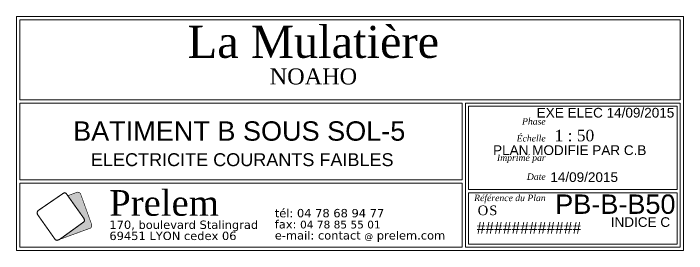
# Model space of a CAD drawing. Header units: centimetres. Extents: x 2811 to 13089, y 820 to 6224.
# Drawn here: x 12046 to 13089, y 1314 to 1686 of the extents above; entities that cross this region are included whole.
import ezdxf
from ezdxf.enums import TextEntityAlignment as Align

# ---------------------------------------------------------------- set-up
doc = ezdxf.new("R2010")
doc.units = ezdxf.units.CM
doc.layers.add('prlm-ZCARTOUCHE', color=250, linetype='Continuous', lineweight=13)
doc.styles.add('Arial', font='arial.ttf')
doc.styles.add('prlm-georgia', font='georgia.ttf', dxfattribs={"height": 1.8})
doc.styles.add('prlm-verdana', font='verdana.ttf', dxfattribs={"height": 0.9})
doc.styles.get("Standard").update_dxf_attribs({"font": 'isocp.shx', "height": 15})

# ---------------------------------------------------------------- blocks, each defined once
blk = doc.blocks.new('cartouche_BET')
at = {"layer": 'prlm-ZCARTOUCHE'}
blk.add_hatch(color=0, dxfattribs=at).paths.add_polyline_path([(10.04, 4.46), (10.1, 4.2), (10.05, 4), (6.22, 1.23), (11.06, 3), (11.21, 3.19), (11.22, 3.55), (9.47, 8.4), (9.27, 8.56), (9, 8.61), (7.57, 8.07), (7.5, 8.04)])
at = {"layer": 'prlm-ZCARTOUCHE', "color": 0}
blk.add_lwpolyline([(0, 10), (0, 0), (69, 0), (69, 10)], close=True, dxfattribs=at)
for points, const_width in [([(6.81, 8.43), (2.83, 5.7), (2.72, 5.42), (2.76, 5.14), (5.55, 1.19), (5.8, 1.08), (6.22, 1.23), (10.05, 4), (10.1, 4.2), (10.04, 4.46), (7.22, 8.43), (6.98, 8.51), (6.81, 8.43)], 0.18), ([(6.22, 1.23), (11.06, 3), (11.21, 3.19), (11.22, 3.55), (9.47, 8.4), (9.27, 8.56), (9, 8.61), (7.57, 8.07), (7.5, 8.04)], 0.09)]:
    blk.add_lwpolyline(points, dxfattribs=dict(at, const_width=const_width))
at = {"layer": 'prlm-ZCARTOUCHE', "color": 0, "attachment_point": 4, "line_spacing_factor": 0.8, "style": 'prlm-verdana'}
for s, insert, char_height, width in [('{\\fGeorgia|b0|i0|c0|p18;Prelem}', (13.95, 6.89), 4, 47.6343), ('tél: 04 78 68 94 77\\Pfax: {\\H0.92308x;04 78 85 55 01}   \\Pe-mail: contact {\\H0.7692x;@} prelem.com', (39.77, 3.41), 1.3, 31.0691), ('170, boulevard Stalingrad   ^J69451 LYON cedex 06', (13.98, 2.64), 1.3, 47.6343)]:
    blk.add_mtext(s, dxfattribs=dict(at, insert=insert, char_height=char_height, width=width))
blk = doc.blocks.new('$CTfon')
at = {"color": 0}
blk.add_wipeout([(-104.48, 36.98), (0.47, 36.98), (0.47, -0.48), (-104.48, -0.48)], dxfattribs=at).dxf.layer = 'prlm-ZCARTOUCHE'
at = {"layer": 'prlm-ZCARTOUCHE', "color": 0}
for points in [[(-104, 36.5), (0, 36.5), (0, 0), (-104, 0)], [(-103.5, 36), (-0.5, 36), (-0.5, 23.5), (-103.5, 23.5)], [(-103.5, 23), (-34.5, 23), (-34.5, 11), (-103.5, 11)], [(-34, 23), (-0.5, 23), (-0.5, 0.5), (-34, 0.5)], [(-1, 9.5), (-33.5, 9.5), (-33.5, 22.5), (-1, 22.5)], [(-1, 1), (-33.5, 1), (-33.5, 9), (-1, 9)]]:
    blk.add_lwpolyline(points, close=True, dxfattribs=at)
blk.add_blockref('cartouche_BET', (-103.5, 0.5), dxfattribs=at)
at = {"layer": 'prlm-ZCARTOUCHE', "color": 0, "linetype": 'ByBlock', "ltscale": 20, "char_height": 1, "attachment_point": 6}
for s, insert, width in [('{\\fGeorgia|b0|i1|c0|p18;Phase}', (-21.49, 20.13), 11), ('{\\fGeorgia|b0|i1|c0|p18;Échelle}', (-21.49, 17.5), 11), ('{\\fGeorgia|b0|i1|c0|p18;Imprimé par}', (-21.49, 14.31), 11), ('{\\fGeorgia|b0|i1|c0|p18;Date}', (-21.49, 11.51), 11), ('{\\fGeorgia|b0|i1|c0|p18;Référence du Plan}', (-21.49, 8.04), 12.8598)]:
    blk.add_mtext(s, dxfattribs=dict(at, insert=insert, width=width))
blk = doc.blocks.new('$CTaff')
at = {"layer": 'prlm-ZCARTOUCHE', "color": 0, "linetype": 'ByBlock', "lineweight": -2, "style": 'prlm-georgia', "flags": 8}
blk.add_attdef('CTAFF', text='', height=5, dxfattribs=at).set_placement((-52.46, 32.05), align=Align.MIDDLE_CENTER)
blk = doc.blocks.new('$CTcli')
at = {"layer": 'prlm-ZCARTOUCHE', "color": 0, "linetype": 'ByBlock', "lineweight": -2, "style": 'prlm-georgia', "flags": 8}
blk.add_attdef('CTCLI', text='', height=2.5, dxfattribs=at).set_placement((-52.46, 26.66), align=Align.MIDDLE_CENTER)
blk = doc.blocks.new('$CTsca')
at = {"layer": 'prlm-ZCARTOUCHE', "color": 0, "style": 'prlm-georgia', "flags": 8}
blk.add_attdef('CTSCA', (-18.77, 17.04), '', height=1.8, dxfattribs=at)

msp = doc.modelspace()

# ---------------------------------------------------------------- block references
at = {"layer": 'prlm-ZCARTOUCHE', "xscale": 9.93531159235863, "yscale": 9.93531159235863, "zscale": 9.93531159235863}
msp.add_blockref('$CTfon', (13084.108, 1318.818), dxfattribs=at)

# ---------------------------------------------------------------- next in the draw order: block references
for name, p, values in [('$CTaff', (13031.969, 1323.746), {'CTAFF': 'La Mulatière'}), ('$CTcli', (13031.969, 1323.746), {'CTCLI': 'NOAHO'}), ('$CTsca', (13070.812, 1318.771), {'CTSCA': '1 : 50'})]:
    msp.add_blockref(name, p, dxfattribs=at).add_auto_attribs(values)

# ---------------------------------------------------------------- next in the draw order: texts
at = {"layer": 'prlm-ZCARTOUCHE', "color": 1, "lineweight": 30, "ltscale": 25, "style": 'Arial'}
for s, height, p in [('EXE ELEC 14/09/2015', 15, (12856.693, 1524.85)), ('ELECTRICITE COURANTS FAIBLES', 20, (12166.141, 1449.553))]:
    msp.add_text(s, height=height, dxfattribs=at).set_placement(p)
at = {"layer": 'prlm-ZCARTOUCHE', "style": 'Arial'}
for s, p in [('BATIMENT B SOUS SOL-5', (12138.55, 1488.997)), ('PB-B-B50', (12885.421, 1375.623))]:
    msp.add_text(s, height=30, dxfattribs=at).set_placement(p)
at = {"layer": 'prlm-ZCARTOUCHE', "color": 1, "ltscale": 25, "style": 'Arial'}
for s, p in [('PLAN MODIFIE PAR C.B', (12789.148, 1466.82)), ('14/09/2015', (12877.79, 1425.025)), ('INDICE C', (12971.412, 1355.367))]:
    msp.add_text(s, height=15, dxfattribs=at).set_placement(p)
at = {"layer": 'prlm-ZCARTOUCHE', "attachment_point": 1, "style": 'prlm-georgia'}
for s, insert, char_height in [('{\\T1.1;OS}', (12765.317, 1388.502), 14.903), ('############', (12763.48, 1362.933), 17.88356)]:
    msp.add_mtext(s, dxfattribs=dict(at, insert=insert, char_height=char_height))

doc.saveas('drawing.dxf')
